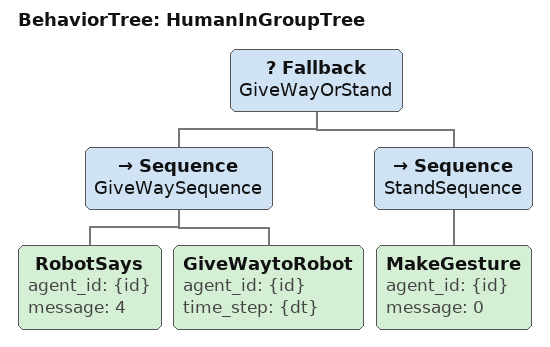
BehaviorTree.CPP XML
<root main_tree_to_execute='HumanInGroupTree'>
    <BehaviorTree ID='HumanInGroupTree'>
        <Fallback name='GiveWayOrStand'>
            <Sequence name='GiveWaySequence'>
                <RobotSays agent_id='{id}' message='4'/>
                <GiveWaytoRobot agent_id='{id}' time_step='{dt}'/>
            </Sequence>
            <Sequence name='StandSequence'>
                <MakeGesture agent_id='{id}' message='0'/>
            </Sequence>
        </Fallback>
    </BehaviorTree>
</root>
